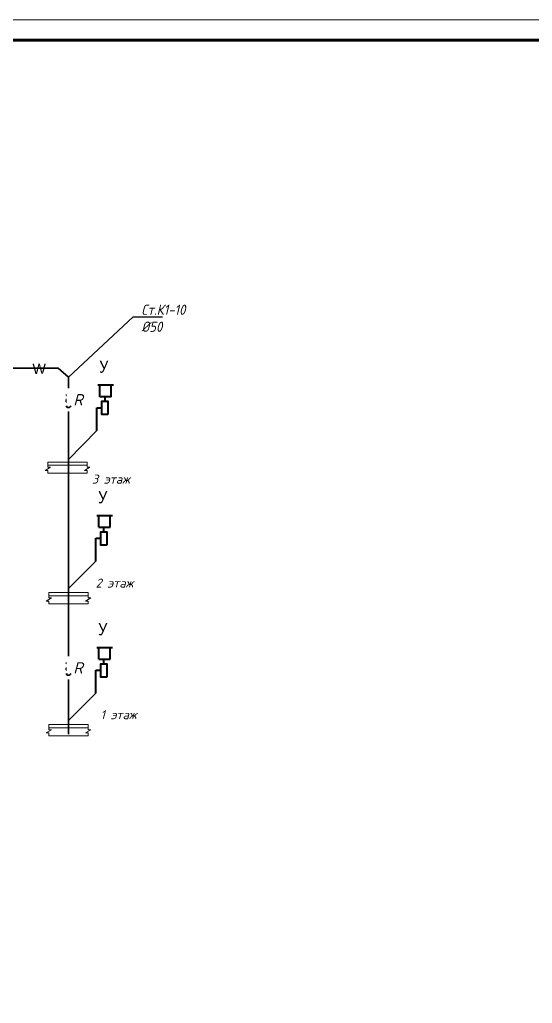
# Model space of a CAD drawing. Header units: millimetres. Extents: x -10178924 to 11692288, y -947381 to 58396.
# Drawn here: x -103662 to -91077, y 34155 to 58290 of the extents above; entities that cross this region are included whole.
import ezdxf
from ezdxf import colors
from ezdxf.entities.mleader import LeaderData, LeaderLine
from ezdxf.math import Vec2, Vec3

# ---------------------------------------------------------------- set-up
doc = ezdxf.new("R2010")
doc.units = ezdxf.units.MM
for name, color, linetype, lineweight in [('_канализация', 7, 'Continuous', 70), ('PDF _0', 7, 'Continuous', 9), ('PDF _Текст', 7, 'Continuous', 5), ('К1ку', 244, 'Continuous', 35), ('Перекрытие ВК', 7, 'Continuous', 20)]:
    doc.layers.add(name, color=color, linetype=linetype, lineweight=lineweight)
doc.layers.add('_надписи_вода', color=7, linetype='Continuous')
doc.layers.add('ВК_Выноски', color=7, linetype='Continuous')
doc.layers.add('PDF _!ВК_надписи', color=7, linetype='Continuous', true_color=0xffffff)
doc.styles.add('ISOCPEUR', font='isocpeui.ttf', dxfattribs={"width": 0.9})
doc.styles.add('PDF Arial', font='arial.ttf')
doc.styles.add('STANDART2', font='arial.ttf')
doc.styles.add('ОЛЬГА', font='isocpeui.ttf', dxfattribs={"height": 280})

# ---------------------------------------------------------------- blocks, each defined once
blk = doc.blocks.new('dj plocica')
at = {"lineweight": 13}
for p, q in [((35.4, 0), (-35.4, 0)), ((-35.4, -9.2), (-35.4, 0)), ((35.4, -9.2), (35.4, 0)), ((-30.5, -9.2), (-39.8, -15.1)), ((-39.8, -15.1), (-35.4, -15.1)), ((-35.4, -5.8), (35.3, -5.8)), ((-35.4, -9.2), (-30.5, -9.2)), ((-35.4, -15.1), (-35.4, -20)), ((40.2, -9.2), (30.9, -15.1)), ((30.9, -15.1), (35.4, -15.1)), ((35.4, -9.2), (40.2, -9.2)), ((35.4, -15.1), (35.4, -20)), ((35.4, -20), (-35.4, -20))]:
    blk.add_line(p, q, dxfattribs=at)
blk = doc.blocks.new('_None')

msp = doc.modelspace()

# ---------------------------------------------------------------- linework, layer by layer
at = {"layer": 'PDF _!ВК_надписи', "color": 7, "linetype": 'Continuous', "lineweight": 60, "elevation": -2956.2}
msp.add_lwpolyline([(-44253.2, 57790.7), (-44253.2, -25308.1), (-160653.6, -25308.1), (-160653.6, 57790.7)], close=True, dxfattribs=at)
at = {"layer": 'PDF _0', "color": 18, "linetype": 'Continuous', "lineweight": 0, "true_color": 0x000000, "elevation": -2956.2}
msp.add_lwpolyline([(-43753.6, -25807.6), (-43753.6, 58290.2), (-162651.8, 58290.2)], dxfattribs=at)
at = {"layer": 'К1ку', "ltscale": 0.1}
for p, q in [((-119089.4, 49735.6, -1087.6), (-102715.6, 49735.6, -2927.9)), ((-102465, 49517.4, -2956), (-102715.6, 49735.6, -2927.9)), ((-102465, 47495.2, -2956), (-101765.5, 48208, -3796)), ((-102464.9, 44333, -2956), (-101791.1, 45004.6, -2116)), ((-102464.9, 41095.4, -2956), (-101791.1, 41767, -2116))]:
    msp.add_line(p, q, dxfattribs=at)
at = {"layer": 'К1ку', "color": 3, "lineweight": 40}
for p, q in [((-101357.5, 49318.8, -3796), (-101743.7, 49318.8, -3796)), ((-101693.8, 49039.1, -3796), (-101693.8, 49312.1, -3796)), ((-101417.4, 49039.1, -3796), (-101417.4, 49312.1, -3796)), ((-101417.4, 49036, -3796), (-101690.4, 49036, -3796)), ((-101566.9, 48920.5, -3796), (-101566.9, 49025.1, -3796)), ((-101765.5, 48208, -3796), (-101765.5, 48769.8, -3796)), ((-101765.5, 48769.8, -3796), (-101651.9, 48769.8, -3796)), ((-101383.3, 46115.2, -3796), (-101769.5, 46115.2, -3796)), ((-101719.6, 45835.5, -3796), (-101719.6, 46108.5, -3796)), ((-101443.3, 45835.5, -3796), (-101443.3, 46108.5, -3796)), ((-101443.2, 45832.4, -3796), (-101716.3, 45832.4, -3796)), ((-101592.8, 45716.9, -3796), (-101592.8, 45821.5, -3796)), ((-101791.3, 45004.4, -3796), (-101791.3, 45566.2, -3796)), ((-101791.3, 45566.2, -3796), (-101677.8, 45566.2, -3796)), ((-101383.3, 42877.6, -3796), (-101769.5, 42877.6, -3796)), ((-101719.6, 42597.9, -3796), (-101719.6, 42870.9, -3796)), ((-101443.3, 42597.9, -3796), (-101443.3, 42870.9, -3796)), ((-101443.2, 42594.8, -3796), (-101716.3, 42594.8, -3796)), ((-101592.8, 42479.3, -3796), (-101592.8, 42583.9, -3796)), ((-101791.3, 41766.8, -3796), (-101791.3, 42328.6, -3796)), ((-101791.3, 42328.6, -3796), (-101677.8, 42328.6, -3796))]:
    msp.add_line(p, q, dxfattribs=at)
at = {"layer": 'К1ку', "ltscale": 0.1, "elevation": -2956}
for points in [[(-102465, 47163.2), (-102465, 49517.4)], [(-102464.9, 43959.6), (-102464.9, 47163.2)], [(-102464.9, 40756.1), (-102464.9, 43959.6)]]:
    msp.add_lwpolyline(points, dxfattribs=at)
at = {"layer": 'К1ку', "color": 3, "lineweight": 40, "elevation": -3796}
for points in [[(-101499.3, 48599), (-101645.9, 48599), (-101645.9, 48926.5), (-101499.3, 48926.5)], [(-101525.1, 45395.4), (-101671.7, 45395.4), (-101671.7, 45722.9), (-101525.1, 45722.9)], [(-101525.1, 42157.8), (-101671.7, 42157.8), (-101671.7, 42485.3), (-101525.1, 42485.3)]]:
    msp.add_lwpolyline(points, close=True, dxfattribs=at)
at = {"layer": 'К1ку', "ltscale": 0.1}
for centre in [(-102465, 48935.7, -2956), (-102464.9, 42357.9, -2956)]:
    msp.add_circle(centre, 56.6, dxfattribs=at)
for centre in [(-102465, 49103.6, -2956), (-102464.9, 42525.7, -2956)]:
    msp.add_arc(centre, 57.1, 191.71386, 348.28614, dxfattribs=at)

# ---------------------------------------------------------------- block references
at = {"layer": 'Перекрытие ВК', "ltscale": 10, "xscale": 13.65, "yscale": 13.65, "zscale": 13.65}
for p in [(-102490.7, 47436.2, -2956), (-102464.9, 44232.6, -2956), (-102465, 40995, -2956)]:
    msp.add_blockref('dj plocica', p, dxfattribs=at)

# ---------------------------------------------------------------- texts
at = {"layer": '_надписи_вода', "char_height": 220, "width": 1580.673, "attachment_point": 2, "rotation": 360, "line_spacing_factor": 0.8, "style": 'ОЛЬГА'}
for s, insert in [('3 этаж', (-101425, 47126.9, -2956)), ('2 этаж', (-101337.7, 44576.9, -2956)), ('1 этаж', (-101238.5, 41347, -2956))]:
    msp.add_mtext(s, dxfattribs=dict(at, insert=insert))
at = {"layer": 'PDF _Текст', "color": 7, "insert": (-103347, 49599.8, -3104.5), "char_height": 250, "attachment_point": 7, "rotation": 0.39673, "style": 'PDF Arial'}
msp.add_mtext('W', dxfattribs=at)
at = {"layer": 'К1ку', "color": 0, "style": 'STANDART2', "width": 0.85}
for p in [(-101711.2, 49627.1, -3796), (-101737, 46423.5, -3796), (-101737, 43185.9, -3796)]:
    msp.add_text('У', height=300, dxfattribs=at).set_placement(p)

# ---------------------------------------------------------------- leaders
at = {"layer": 'ВК_Выноски'}
ml = msp.add_multileader_mtext('Standard', dxfattribs=at)
ml.set_content('{\\W0.9;Ст.К1-10\\P%%C50 }', color=7, style='ISOCPEUR')
ml.set_leader_properties(color=7, linetype='ByLayer', lineweight=-1)
ml.set_arrow_properties(name='NONE')
ml.build(insert=Vec2(0, 0))
ml.multileader.update_dxf_attribs({"text_left_attachment_type": 6, "text_right_attachment_type": 6, "dogleg_length": 0.36, "arrow_head_size": 300})
ctx = ml.context
ctx.base_point, ctx.char_height, ctx.arrow_head_size, ctx.landing_gap_size, ctx.plane_origin = Vec3(-100772.9, 50997.7, -2956), 250, 300, 100, Vec3(-94034.4, 21672.3, -2956)
ctx.left_attachment, ctx.right_attachment = 6, 6
notes = []
notes.append((ctx, [(0, (1, 1, 0), (-100873.3, 50997.7, -2956), (1, 0), 100.4, [(0, [(-102465, 49517.4, -2956)], 0, [])])]))
ctx.mtext.insert, ctx.mtext.width, ctx.mtext.flow_direction = Vec3(-100672.9, 51297.7, -2956), 513.532, 5
for ctx, leaders in notes:
    for number, flags, end, landing, length, lines in leaders:
        leader = LeaderData()
        leader.index, (leader.has_last_leader_line, leader.has_dogleg_vector, leader.attachment_direction) = number, flags
        leader.last_leader_point, leader.dogleg_vector, leader.dogleg_length = Vec3(end), Vec3(landing), length
        for number, points, colour, breaks in lines:
            line = LeaderLine()
            line.index, line.vertices, line.color, line.breaks = number, Vec3.list(points), colors.encode_raw_color(colour), breaks
            leader.lines.append(line)
        ctx.leaders.append(leader)

# ---------------------------------------------------------------- next in the draw order: texts
at = {"layer": '_канализация', "lineweight": 25, "ltscale": 100, "char_height": 280, "width": 271.854, "attachment_point": 2, "style": 'ОЛЬГА', "bg_fill": 2}
for insert in [(-102229.3, 49103.5, -2956), (-102229.1, 42525.6, -2956)]:
    msp.add_mtext('R', dxfattribs=dict(at, insert=insert))

# ---------------------------------------------------------------- next in the draw order: linework, layer by layer
at = {"layer": 'К1ку', "ltscale": 0.1}
for centre in [(-102465, 48828.2, -2956), (-102464.9, 42263.3, -2956)]:
    msp.add_arc(centre, 57.1, 191.71386, 348.28614, dxfattribs=at)

doc.saveas('drawing.dxf')
